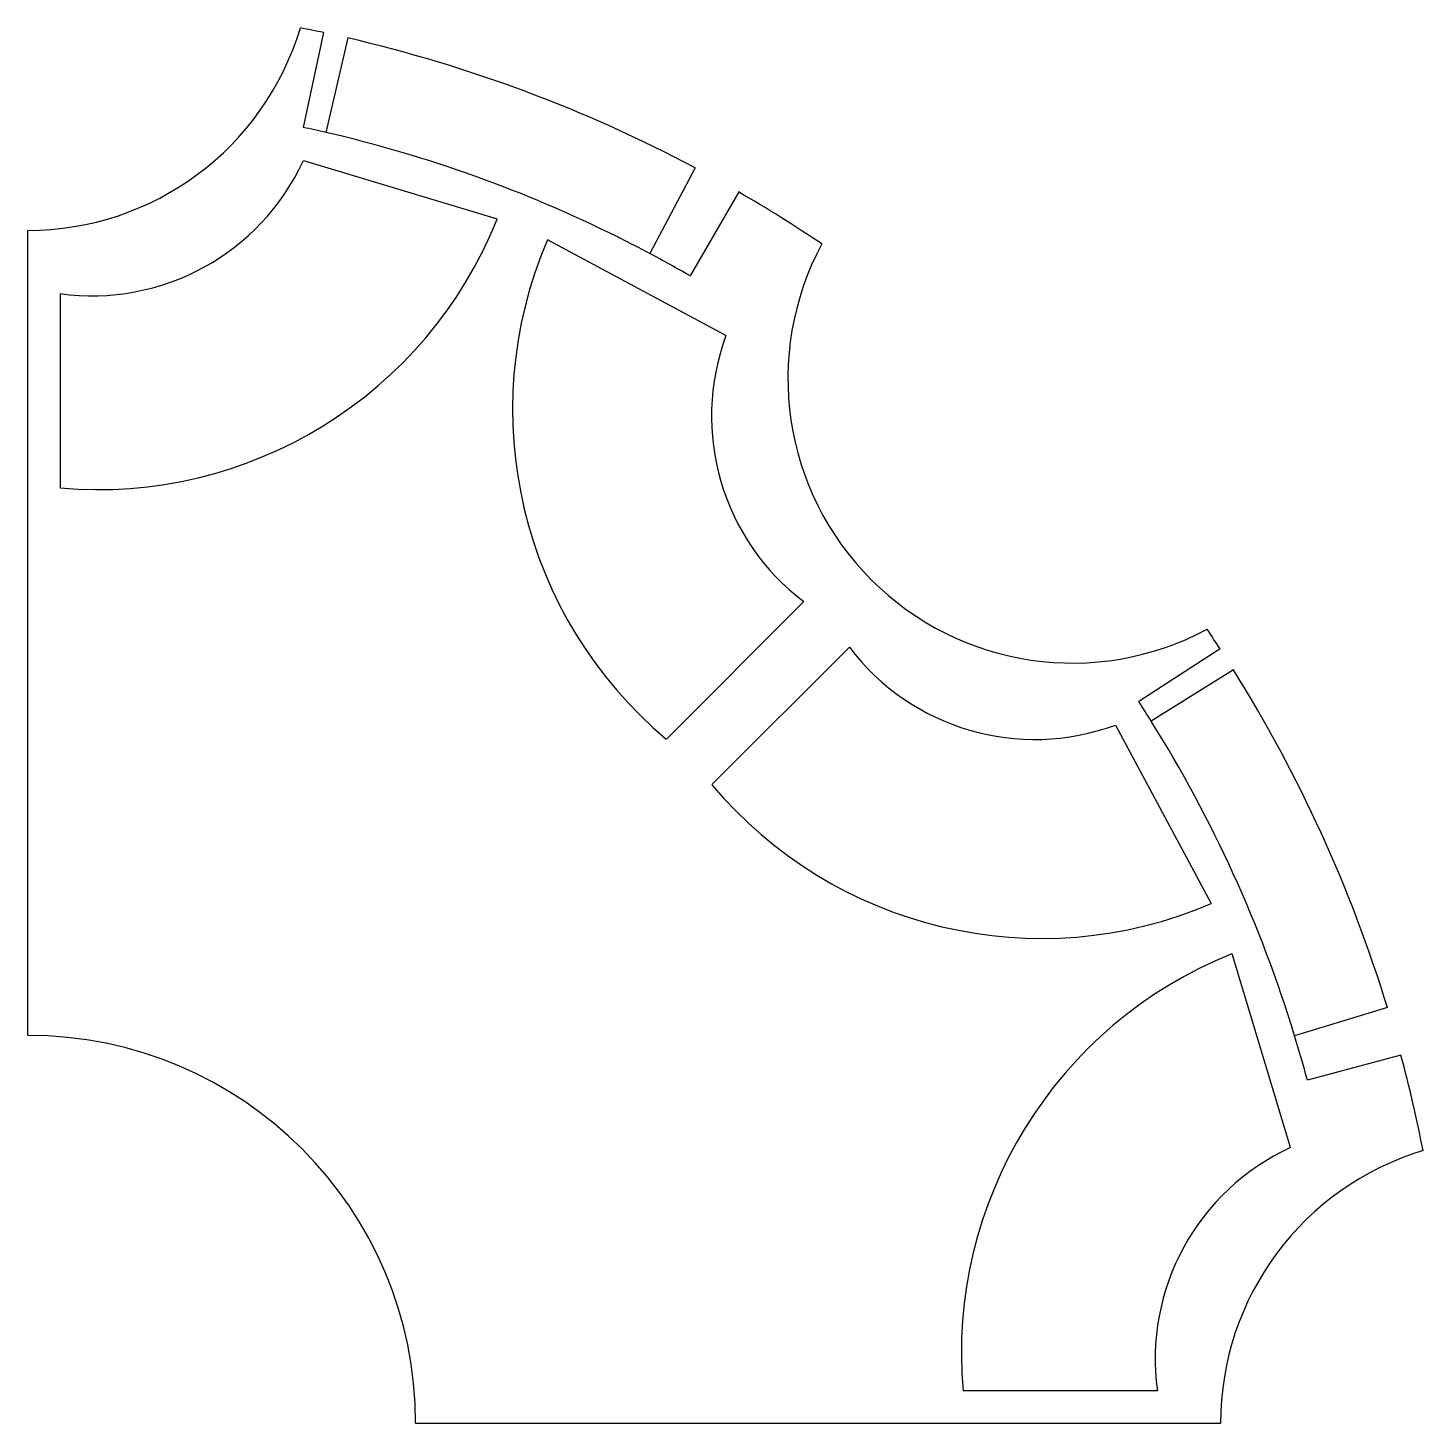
# Model space of a CAD drawing. Extents: x 0 to 21.6, y 0 to 21.6.
import ezdxf

# ---------------------------------------------------------------- set-up
doc = ezdxf.new("R2010")
doc.units = 0
doc.layers.add('default', color=7, linetype='CONTINUOUS')

msp = doc.modelspace()

# ---------------------------------------------------------------- linework, layer by layer
at = {"layer": 'default'}
for p, q in [((4.574, 21.519), (4.262, 20.052)), ((4.949, 21.436), (4.611, 19.975)), ((4.263, 19.54), (7.263, 18.635)), ((10.328, 19.425), (9.624, 18.1)), ((11, 19.053), (10.25, 17.754)), ((0, 6), (0, 18.458)), ((10.803, 16.831), (8.041, 18.312)), ((0.498, 17.481), (0.499, 14.473)), ((12.009, 12.713), (9.881, 10.587)), ((12.713, 12.009), (10.587, 9.881)), ((18.451, 11.982), (17.193, 11.165)), ((18.657, 11.658), (17.385, 10.863)), ((16.831, 10.803), (18.312, 8.041)), ((19.54, 4.263), (18.635, 7.263)), ((21.039, 6.432), (19.604, 5.994)), ((21.25, 5.694), (19.801, 5.306)), ((17.481, 0.498), (14.473, 0.499)), ((6, 0), (18.458, 0))]:
    msp.add_line(p, q, dxfattribs=at)
for centre, radius, start, end in [((0, 22.861), 4.403, 269.995, 343.255), ((-0.047, -0.229), 22.234, 78.0051, 78.9451), ((0, 0), 22, 62, 77), ((0, 0), 20.5, 76.9999, 77.9999), ((0, 0), 20.5, 63.5765, 77), ((0.995, 21.043), 3.597, 262.0636, 335.3036), ((-0.03, -0.047), 22.056, 56.055, 59.995), ((1.081, 21.104), 6.657, 264.9844, 338.2244), ((0, 0), 20.5, 63.4067, 63.5765), ((14.158, 15.687), 6.657, 156.7756, 230.0156), ((0, 0), 20.5, 62.0281, 63.4067), ((16.165, 16.165), 4.403, 151.75, 298.25), ((0, 0), 20.5, 62, 62.028), ((0, 0), 20.5, 60, 62), ((14.177, 15.583), 3.597, 159.6964, 232.9364), ((-0.195, -0.129), 22.234, 33.005, 33.945), ((15.583, 14.177), 3.597, 217.0636, 290.3036), ((0, 0), 22, 17, 32), ((0, 0), 20.5, 31.9999, 32.9999), ((0, 0), 20.5, 17, 32), ((15.687, 14.158), 6.657, 219.9844, 293.2244), ((21.104, 1.081), 6.657, 111.7756, 185.0156), ((0, 0), 6, 0, 90), ((0, 0), 20.5, 15.0001, 17.0001), ((0.054, 0.013), 21.944, 11.045, 15.005), ((21.043, 0.995), 3.597, 114.6964, 187.9364), ((22.862, 0), 4.404, 106.755, 179.995)]:
    msp.add_arc(centre, radius, start, end, dxfattribs=at)

doc.saveas('drawing.dxf')
